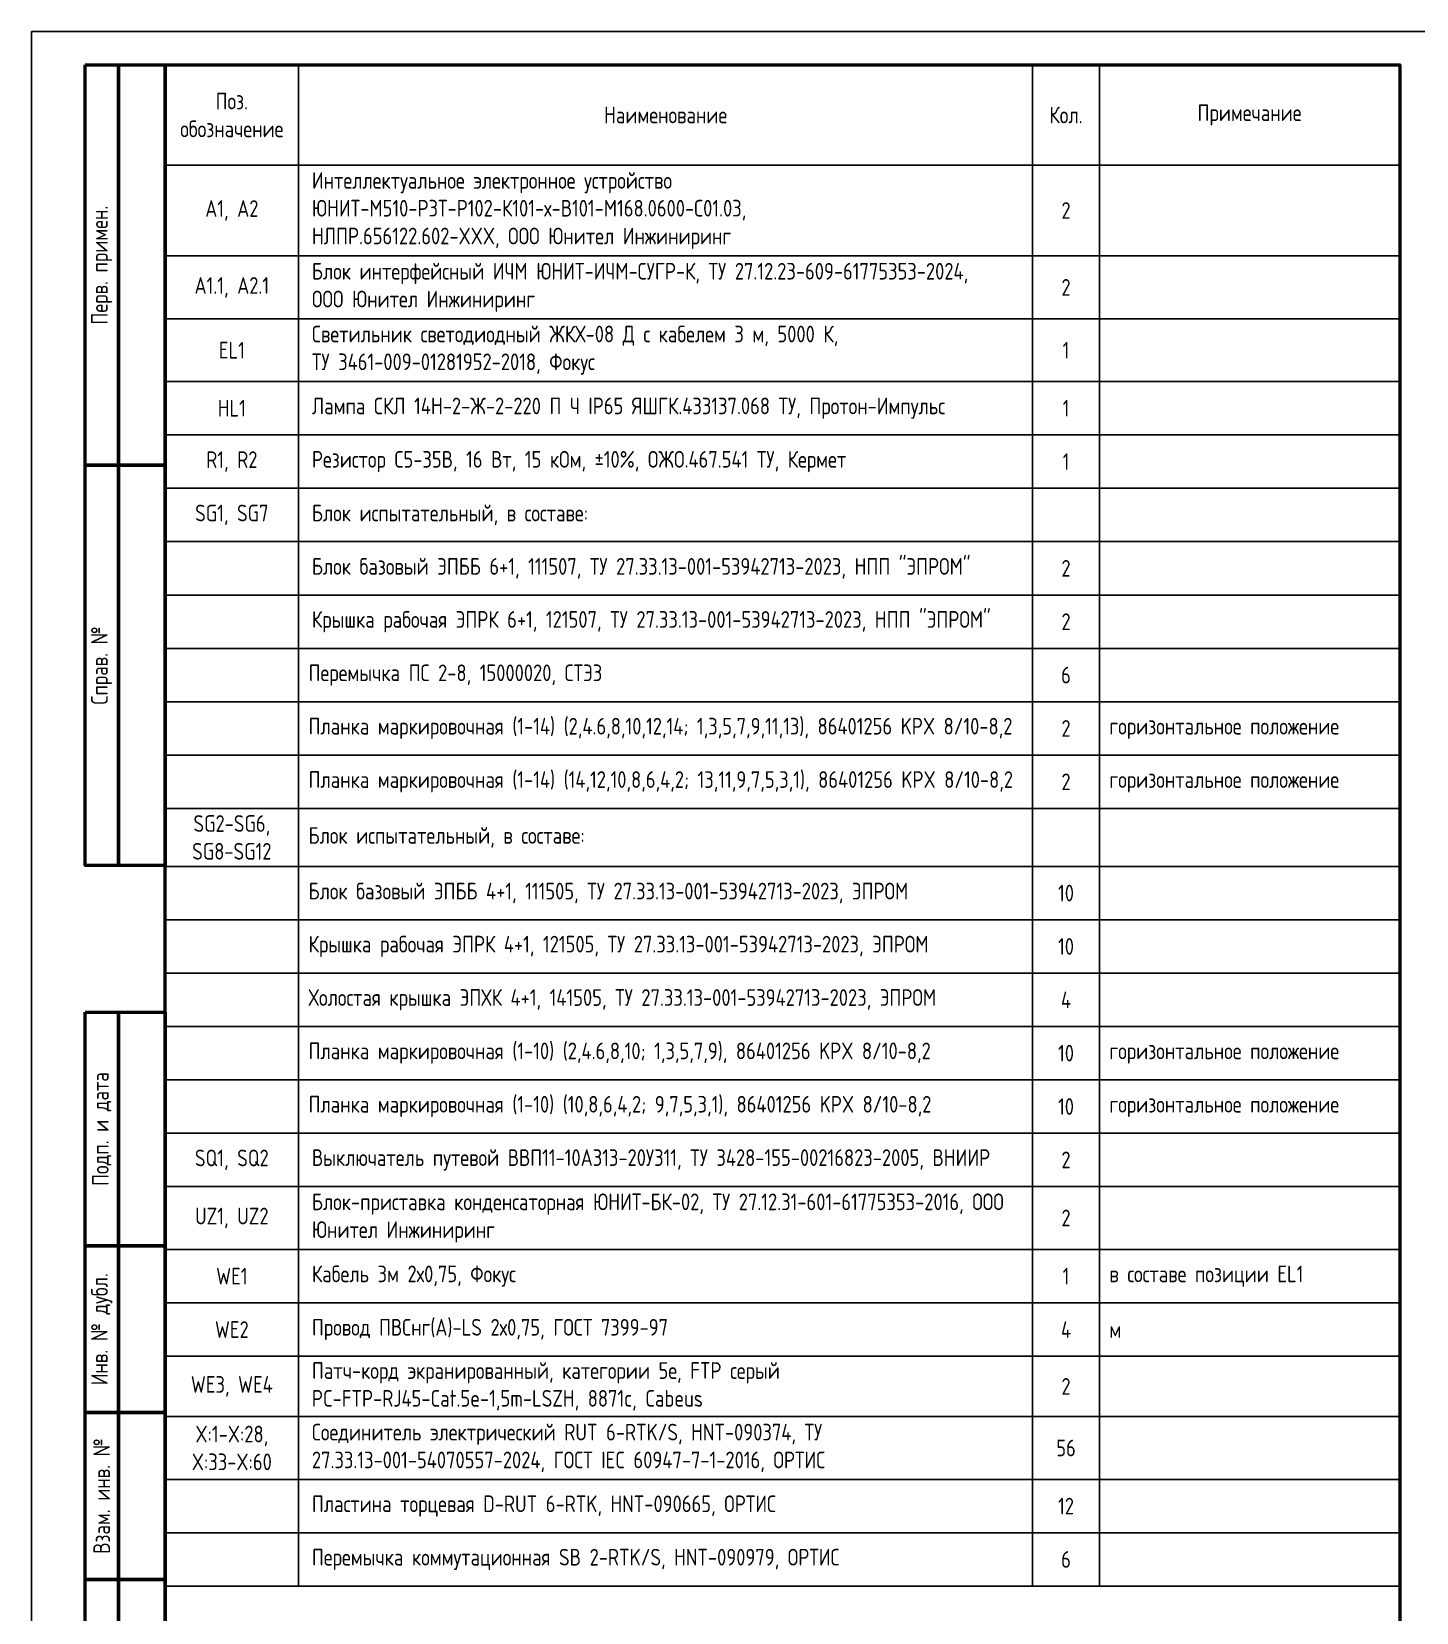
# Model space of a CAD drawing. Header units: millimetres. Extents: x -1036 to 3331, y -90 to 586.
# Drawn here: x -420 to -212.5, y 60.1 to 297 of the extents above; entities that cross this region are included whole.
import ezdxf

# ---------------------------------------------------------------- set-up
doc = ezdxf.new("R2010")
doc.units = ezdxf.units.MM
doc.styles.add('Gost_type_A', font='GOST_A.TTF')

# ---------------------------------------------------------------- blocks, each defined once
blk = doc.blocks.new('Штамп левый верхний')
at = {"lineweight": 50}
for points in [[(-12, 0), (-7, 0), (-7, -60), (-12, -60)], [(-7, 0), (0, 0), (0, -60), (-7, -60)], [(-12, -60), (-7, -60), (-7, -120), (-12, -120)], [(-7, -60), (0, -60), (0, -120), (-7, -120)]]:
    blk.add_lwpolyline(points, close=True, dxfattribs=at)
at = {"char_height": 2.5, "width": 60, "attachment_point": 5, "rotation": 90, "style": 'Gost_type_A'}
for s, insert in [('Перв. примен.', (-9.5, -30)), ('Справ. №', (-9.5, -90))]:
    blk.add_mtext(s, dxfattribs=dict(at, insert=insert))
blk = doc.blocks.new('Штамп левый нижний')
at = {"lineweight": 50}
for points in [[(-12, 145), (-7, 145), (-7, 110), (-12, 110)], [(-7, 145), (0, 145), (0, 110), (-7, 110)], [(-12, 110), (-7, 110), (-7, 85), (-12, 85)], [(-7, 110), (0, 110), (0, 85), (-7, 85)], [(-12, 85), (-7, 85), (-7, 60), (-12, 60)], [(-7, 85), (0, 85), (0, 60), (-7, 60)], [(-12, 60), (-7, 60), (-7, 25), (-12, 25)], [(-7, 60), (0, 60), (0, 25), (-7, 25)], [(-12, 25), (-7, 25), (-7, 0), (-12, 0)], [(-7, 25), (0, 25), (0, 0), (-7, 0)]]:
    blk.add_lwpolyline(points, close=True, dxfattribs=at)
at = {"char_height": 2.5, "attachment_point": 5, "rotation": 90, "style": 'Gost_type_A'}
for s, insert, width in [('Подп. и дата', (-9.5, 127.5), 35), ('Инв. № дубл.', (-9.5, 97.5), 25), ('Взам. инв. №', (-9.5, 72.5), 25), ('Подп. и дата', (-9.5, 42.5), 35), ('Инв. N подл.', (-9.5, 12.5), 25)]:
    blk.add_mtext(s, dxfattribs=dict(at, insert=insert, width=width))
blk = doc.blocks.new('Формат_А4')
blk.add_lwpolyline([(0, 297), (0, 0), (-210, 0), (-210, 297)], close=True)
at = {"lineweight": 50}
blk.add_lwpolyline([(-190, 292), (-5, 292), (-5, 5), (-190, 5)], close=True, dxfattribs=at)
blk = doc.blocks.new('*T25')
at = {"color": 0, "lineweight": -2, "transparency": 16777216}
for p, q in [((0, 0), (185, 0)), ((0, 0), (0, -15)), ((20, 0), (20, -15)), ((130, 0), (130, -15)), ((140, 0), (140, -15)), ((185, 0), (185, -15)), ((210, 0), (395, 0)), ((210, 0), (210, -15)), ((230, 0), (230, -15)), ((340, 0), (340, -15)), ((350, 0), (350, -15)), ((395, 0), (395, -15))]:
    blk.add_line(p, q, dxfattribs=at)
at = {"color": 0, "linetype": 'ByBlock', "lineweight": -2, "transparency": 16777216}
for p, q in [((0, -15), (185, -15)), ((0, -15), (0, -228.01)), ((20, -15), (20, -228.01)), ((130, -15), (130, -228.01)), ((140, -15), (140, -87.45)), ((185, -15), (185, -228.01)), ((210, -15), (395, -15)), ((210, -15), (210, -200.25)), ((230, -15), (230, -200.25)), ((340, -15), (340, -200.25)), ((350, -15), (350, -56.25)), ((395, -15), (395, -200.25)), ((210, -23), (395, -23)), ((0, -28.63), (185, -28.63)), ((210, -31), (395, -31)), ((0, -38.06), (185, -38.06)), ((210, -40.25), (395, -40.25)), ((0, -47.45), (185, -47.45)), ((210, -48.25), (395, -48.25)), ((0, -55.45), (185, -55.45)), ((210, -56.25), (395, -56.25)), ((350, -56.25), (350, -64.25)), ((0, -63.45), (185, -63.45)), ((210, -64.25), (395, -64.25)), ((350, -64.25), (350, -72.25)), ((0, -71.45), (185, -71.45)), ((210, -72.25), (395, -72.25)), ((350, -72.25), (350, -80.25)), ((0, -79.45), (185, -79.45)), ((210, -80.25), (395, -80.25)), ((350, -80.25), (350, -96.25)), ((0, -87.45), (185, -87.45)), ((140, -87.45), (140, -160.12)), ((210, -88.25), (395, -88.25)), ((0, -95.45), (185, -95.45)), ((210, -96.25), (395, -96.25)), ((350, -96.25), (350, -104.25)), ((0, -103.45), (185, -103.45)), ((210, -104.25), (395, -104.25)), ((350, -104.25), (350, -200.25)), ((0, -111.45), (185, -111.45)), ((210, -112.25), (395, -112.25)), ((0, -120.12), (185, -120.12)), ((210, -120.25), (395, -120.25)), ((0, -128.12), (185, -128.12)), ((210, -128.25), (395, -128.25)), ((0, -136.12), (185, -136.12)), ((210, -136.25), (395, -136.25)), ((0, -144.12), (185, -144.12)), ((210, -144.25), (395, -144.25)), ((0, -152.12), (185, -152.12)), ((210, -152.25), (395, -152.25)), ((0, -160.12), (185, -160.12)), ((140, -160.12), (140, -228.01)), ((210, -160.25), (395, -160.25)), ((0, -168.12), (185, -168.12)), ((210, -168.25), (395, -168.25)), ((0, -177.55), (185, -177.55)), ((210, -176.25), (395, -176.25)), ((210, -184.25), (395, -184.25)), ((0, -185.55), (185, -185.55)), ((0, -193.55), (185, -193.55)), ((210, -192.25), (395, -192.25)), ((210, -200.25), (395, -200.25)), ((0, -202.6), (185, -202.6)), ((0, -212.01), (185, -212.01)), ((0, -220.01), (185, -220.01)), ((0, -228.01), (185, -228.01))]:
    blk.add_line(p, q, dxfattribs=at)
at = {"transparency": 16777216, "char_height": 2.5, "style": 'Gost_type_A'}
for s, insert, width, attachment_point in [('Поз. обозначение', (10, -7.5), 17, 5), ('Поз. обозначение', (220, -7.5), 17, 5), ('Наименование', (75, -7.5), 107, 5), ('Кол.', (135, -7.5), 7, 5), ('Примечание', (162.5, -7.5), 42, 5), ('Наименование', (285, -7.5), 107, 5), ('Кол.', (345, -7.5), 7, 5), ('Примечание', (372.5, -7.5), 42, 5), ('Перемычка ПС 2-8, 15000020, СТЭЗ ', (21.5, -91.45), 107, 4), ('6', (135, -91.45), 7, 5), ('2', (135, -99.45), 7, 5), ('Планка маркировочная (1-14) (14,12,10,8,6,4,2; 13,11,9,7,5,3,1), 86401256 KPX 8/10-8,2', (21.5, -107.45), 107, 4), ('2', (135, -107.45), 7, 5), ('{\\C256;Блок испытательный, в составе:}', (21.5, -115.78), 107, 4), ('Блок базовый ЭПББ 4+1, 111505, ТУ 27.33.13-001-53942713-2023, ЭПРОМ', (21.5, -124.12), 107, 4), ('10', (135, -124.12), 7, 5), ('Крышка рабочая ЭПРК 4+1, 121505, ТУ 27.33.13-001-53942713-2023, ЭПРОМ', (21.5, -132.12), 107, 4), ('10', (135, -132.12), 7, 5), ('Холостая крышка ЭПХК 4+1, 141505, ТУ 27.33.13-001-53942713-2023, ЭПРОМ', (21.5, -140.12), 107, 4), ('4', (135, -140.12), 7, 5), ('Планка маркировочная (1-10) (2,4.6,8,10; 1,3,5,7,9), 86401256 KPX 8/10-8,2', (21.5, -148.12), 107, 4), ('10', (135, -148.12), 7, 5), ('Планка маркировочная (1-10) (10,8,6,4,2; 9,7,5,3,1), 86401256 KPX 8/10-8,2', (21.5, -156.12), 107, 4), ('10', (135, -156.12), 7, 5)]:
    blk.add_mtext(s, dxfattribs=dict(at, insert=insert, width=width, attachment_point=attachment_point))
at = {"color": 0, "transparency": 16777216, "char_height": 2.5, "style": 'Gost_type_A'}
for s, insert, width, attachment_point in [('{\\C256;Интеллектуальное электронное устройство ЮНИТ-М510-РЗТ-Р102-К101-х-В101-М168.0600-С01.03,\\PНЛПР.656122.602-XXX, ООО Юнител Инжиниринг}', (22, -21.81), 106, 4), ('Перемычка FB 2-RTK/S, HNT-091821, ОРТИС', (232, -19), 106, 4), ('2', (345, -19), 7, 5), ('A1, A2', (10, -21.81), 18, 5), ('2', (135, -21.81), 7, 5), ('{\\C256;Планка маркировочная} (1-28, 33-60), 86401256 KPX 8/10-8,2', (232, -27), 106, 4), ('1', (345, -27), 7, 5), ('вертикальное положение', (351.5, -27), 42, 4), ('Блок интерфейсный ИЧМ ЮНИТ-ИЧМ-СУГР-К, ТУ 27.12.23-609-61775353-2024,     ООО Юнител Инжиниринг', (22, -33.34), 106, 4), ('A1.1, A2.1', (10, -33.34), 18, 5), ('2', (135, -33.34), 7, 5), ('X:29-X:32, X:61-X:72', (220, -35.62), 18, 5), ('Соединитель электрический RPV 4-MT(-P), HNT-131560, ТУ 27.33.13-001-54070557-2024, ГОСТ IEC 60947-7-1-2016, ОРТИС ', (232, -35.62), 106, 4), ('16', (345, -35.62), 7, 5), ('Светильник светодиодный ЖКХ-08 Д с кабелем 3 м, 5000 К,\\PТУ 3461-009-01281952-2018, Фокус ', (22, -42.75), 106, 4), ('EL1', (10, -42.75), 18, 5), ('1', (135, -42.75), 7, 5), ('Пластина торцевая D-RPV 4-MT(-P), HNT-131561, ОРТИС', (232, -44.25), 106, 4), ('8', (345, -44.25), 7, 5), ('HL1', (10, -51.45), 18, 5), ('{\\C256;Лампа СКЛ 14Н-2-Ж-2-220 П Ч IP65 ЯШГК.433137.068 ТУ, Протон-Импульс}', (22, -51.45), 106, 4), ('1', (135, -51.45), 7, 5), ('Перемычка FBS 2-6, HNT-091360, ОРТИС', (232, -52.25), 106, 4), ('8', (345, -52.25), 7, 5), ('R1, R2', (10, -59.45), 18, 5), ('{\\C256;Резистор С5-35В, 16 Вт, 15 кОм, ±10%, ОЖО.467.541 ТУ, Кермет}', (22, -59.45), 106, 4), ('1', (135, -59.45), 7, 5), ('{\\C256;Планка маркировочная} (29-32, 61-72), 86401217 KPX 6/10-6,2', (231.5, -60.25), 107, 4), ('1', (345, -60.25), 7, 5), ('вертикальное положение', (351.5, -60.25), 42, 4), ('SG1, SG7', (10, -67.45), 18, 5), ('{\\C256;Блок испытательный, в составе:}', (22, -67.45), 106, 4), ('{\\C256;Блок базовый ЭПББ 6+1, 111507, ТУ 27.33.13-001-53942713-2023, НПП "ЭПРОМ"}', (22, -75.45), 106, 4), ('2', (135, -75.45), 7, 5), ('{\\C256;Крышка рабочая ЭПРК 6+1, 121507, ТУ 27.33.13-001-53942713-2023, НПП "ЭПРОМ"}', (22, -83.45), 106, 4), ('2', (135, -83.45), 7, 5), ('{\\C256;Планка маркировочная} (1-14) (2,4.6,8,10,12,14; 1,3,5,7,9,11,13){\\C256;, 86401256 KPX 8/10-8,2}', (21.5, -99.45), 107, 4), ('горизонтальное положение', (141.5, -99.45), 42, 4), ('горизонтальное положение', (141.5, -107.45), 42, 4), ('SG2-SG6, SG8-SG12', (10, -115.78), 18, 5), ('горизонтальное положение', (141.5, -148.12), 42, 4), ('горизонтальное положение', (141.5, -156.12), 42, 4), ('SQ1, SQ2', (10, -164.12), 18, 5), ('{\\C256;Выключатель путевой ВВП11-10А313-20У311, ТУ 3428-155-00216823-2005, ВНИИР }', (22, -164.12), 106, 4), ('2', (135, -164.12), 7, 5), ('{\\C256;Блок-приставка конденсаторная ЮНИТ-БК-02, ТУ 27.12.31-601-61775353-2016, }ООО Юнител Инжиниринг', (22, -172.83), 106, 4), ('UZ1, UZ2', (10, -172.83), 18, 5), ('2', (135, -172.83), 7, 5), ('Кабель 3м 2х0,75, Фокус', (22, -181.55), 106, 4), ('{\\C256;в составе позиции} EL1', (141.5, -181.55), 42, 4), ('WE1', (10, -181.55), 18, 5), ('1', (135, -181.55), 7, 5), ('WE2', (10, -189.55), 18, 5), ('Провод ПВСнг(А)-LS 2х0,75, ГОСТ 7399-97', (22, -189.55), 106, 4), ('4', (135, -189.55), 7, 5), ('{\\C256;м}', (141.5, -189.55), 42, 4), ('WE3, WE4', (10, -198.07), 18, 5), ('{\\C256;Патч-корд экранированный, категории 5е, FTP серый PC-FTP-RJ45-Cat.5e-1,5m-LSZH, 8871c, Cabeus}', (22, -198.07), 106, 4), ('2', (135, -198.07), 7, 5), ('Соединитель электрический RUT 6-RTK/S, HNT-090374, ТУ 27.33.13-001-54070557-2024, ГОСТ IEC 60947-7-1-2016, ОРТИС', (22, -207.3), 106, 4), ('X:1-X:28, X:33-X:60', (10, -207.3), 18, 5), ('56', (135, -207.3), 7, 5), ('Пластина торцевая D-RUT 6-RTK, HNT-090665, ОРТИС', (22, -216.01), 106, 4), ('12', (135, -216.01), 7, 5), ('Перемычка коммутационная SB 2-RTK/S, HNT-090979, ОРТИС', (22, -224.01), 106, 4), ('6', (135, -224.01), 7, 5)]:
    blk.add_mtext(s, dxfattribs=dict(at, insert=insert, width=width, attachment_point=attachment_point))

msp = doc.modelspace()

# ---------------------------------------------------------------- block references
at = {"color": 1}
for name, p in [('Формат_А4', (-210, 0)), ('Штамп левый верхний', (-400, 292)), ('Штамп левый нижний', (-400, 5))]:
    msp.add_blockref(name, p, dxfattribs=at)
msp.add_blockref('*T25', (-400, 292))

doc.saveas('drawing.dxf')
